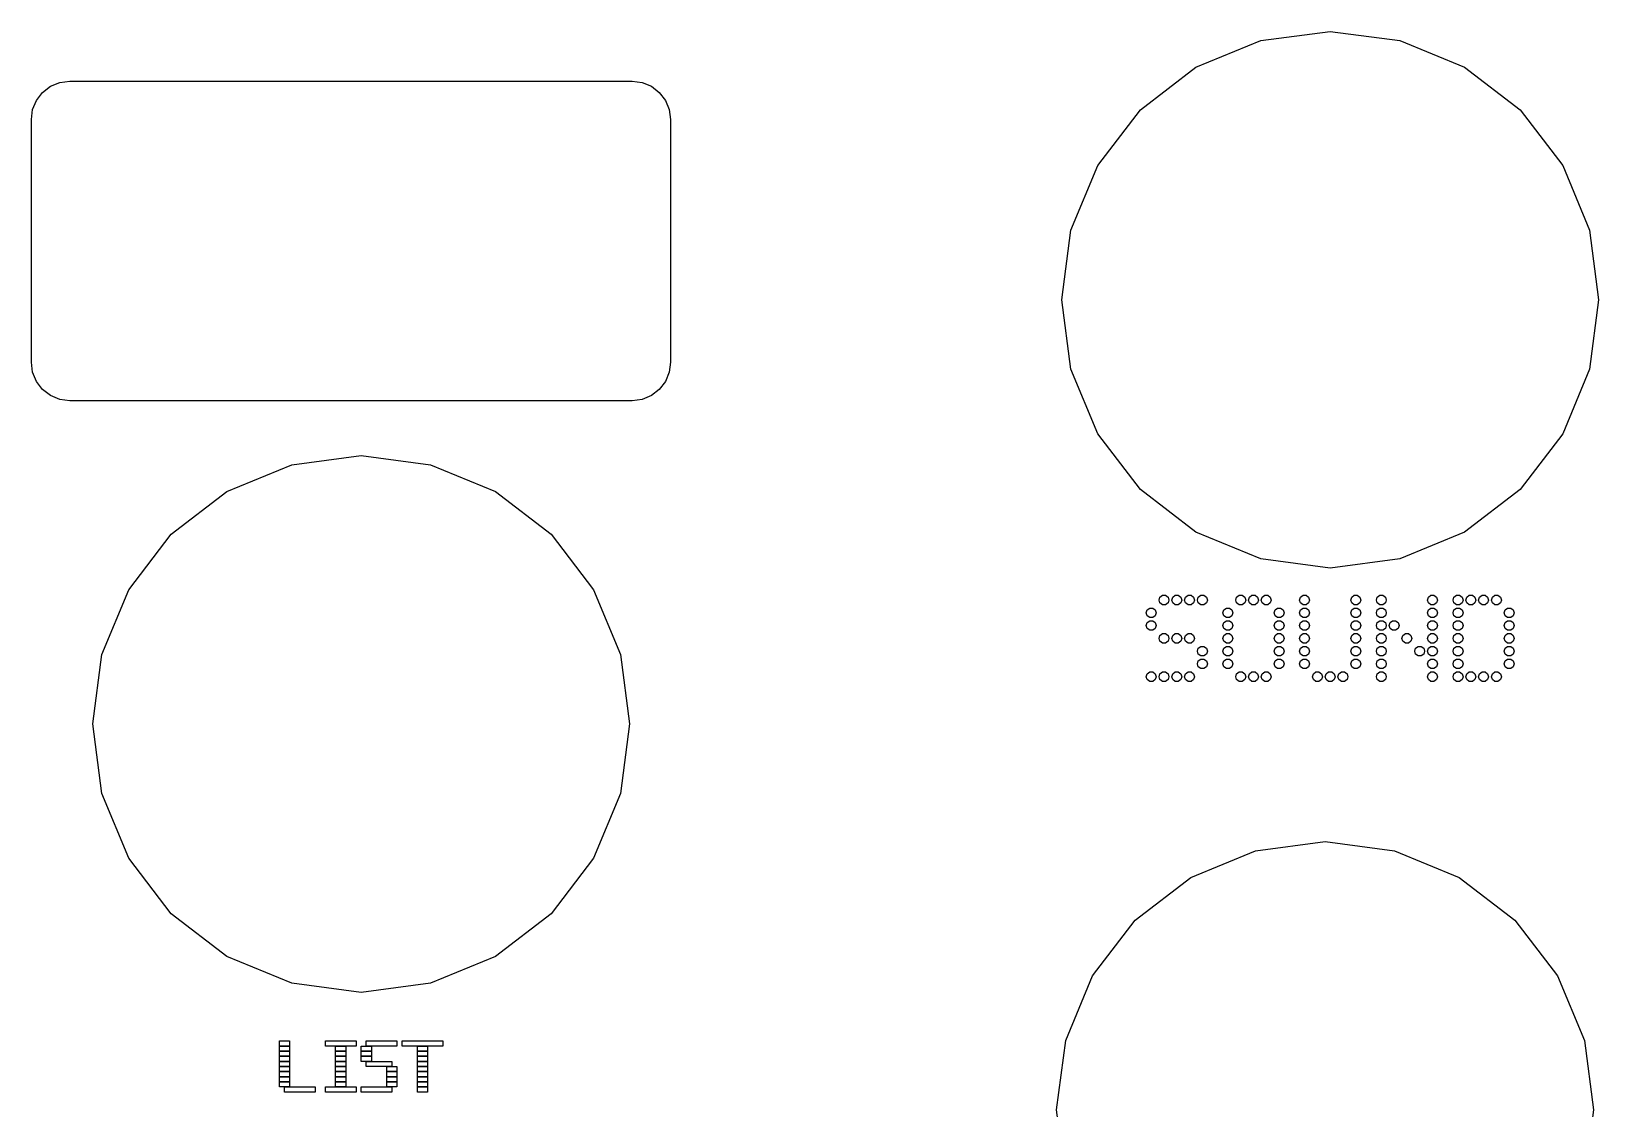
# Model space of a CAD drawing. Header units: millimetres. Extents: x 0 to 390, y 0 to 390.
# Drawn here: x 212.4 to 273.7, y 137.4 to 179.6 of the extents above; entities that cross this region are included whole.
import ezdxf

# ---------------------------------------------------------------- set-up
doc = ezdxf.new("R2010")
doc.units = ezdxf.units.MM
doc.layers.add('INCISIONE', color=7, linetype='CONTINUOUS')
doc.layers.add('TAGLIO', color=1, linetype='CONTINUOUS')

msp = doc.modelspace()

# ---------------------------------------------------------------- linework, layer by layer
at = {"layer": 'INCISIONE'}
for points in [[(256.395, 156.85), (256.358, 156.735), (256.26, 156.665), (256.14, 156.665), (256.042, 156.735), (256.005, 156.85), (256.042, 156.965), (256.14, 157.035), (256.26, 157.035), (256.358, 156.965)], [(256.895, 157.35), (256.858, 157.235), (256.76, 157.165), (256.64, 157.165), (256.542, 157.235), (256.505, 157.35), (256.542, 157.465), (256.64, 157.535), (256.76, 157.535), (256.858, 157.465)], [(257.395, 157.35), (257.358, 157.235), (257.26, 157.165), (257.14, 157.165), (257.042, 157.235), (257.005, 157.35), (257.042, 157.465), (257.14, 157.535), (257.26, 157.535), (257.358, 157.465)], [(257.895, 157.35), (257.858, 157.235), (257.76, 157.165), (257.64, 157.165), (257.542, 157.235), (257.505, 157.35), (257.542, 157.465), (257.64, 157.535), (257.76, 157.535), (257.858, 157.465)], [(258.395, 157.35), (258.358, 157.235), (258.26, 157.165), (258.14, 157.165), (258.042, 157.235), (258.005, 157.35), (258.042, 157.465), (258.14, 157.535), (258.26, 157.535), (258.358, 157.465)], [(259.395, 156.85), (259.358, 156.735), (259.26, 156.665), (259.14, 156.665), (259.042, 156.735), (259.005, 156.85), (259.042, 156.965), (259.14, 157.035), (259.26, 157.035), (259.358, 156.965)], [(259.895, 157.35), (259.858, 157.235), (259.76, 157.165), (259.64, 157.165), (259.542, 157.235), (259.505, 157.35), (259.542, 157.465), (259.64, 157.535), (259.76, 157.535), (259.858, 157.465)], [(260.395, 157.35), (260.358, 157.235), (260.26, 157.165), (260.14, 157.165), (260.042, 157.235), (260.005, 157.35), (260.042, 157.465), (260.14, 157.535), (260.26, 157.535), (260.358, 157.465)], [(260.895, 157.35), (260.858, 157.235), (260.76, 157.165), (260.64, 157.165), (260.542, 157.235), (260.505, 157.35), (260.542, 157.465), (260.64, 157.535), (260.76, 157.535), (260.858, 157.465)], [(261.395, 156.85), (261.358, 156.735), (261.26, 156.665), (261.14, 156.665), (261.042, 156.735), (261.005, 156.85), (261.042, 156.965), (261.14, 157.035), (261.26, 157.035), (261.358, 156.965)], [(262.395, 157.35), (262.358, 157.235), (262.26, 157.165), (262.14, 157.165), (262.042, 157.235), (262.005, 157.35), (262.042, 157.465), (262.14, 157.535), (262.26, 157.535), (262.358, 157.465)], [(262.395, 156.85), (262.358, 156.735), (262.26, 156.665), (262.14, 156.665), (262.042, 156.735), (262.005, 156.85), (262.042, 156.965), (262.14, 157.035), (262.26, 157.035), (262.358, 156.965)], [(264.395, 157.35), (264.358, 157.235), (264.26, 157.165), (264.14, 157.165), (264.042, 157.235), (264.005, 157.35), (264.042, 157.465), (264.14, 157.535), (264.26, 157.535), (264.358, 157.465)], [(264.395, 156.85), (264.358, 156.735), (264.26, 156.665), (264.14, 156.665), (264.042, 156.735), (264.005, 156.85), (264.042, 156.965), (264.14, 157.035), (264.26, 157.035), (264.358, 156.965)], [(265.395, 157.35), (265.358, 157.235), (265.26, 157.165), (265.14, 157.165), (265.042, 157.235), (265.005, 157.35), (265.042, 157.465), (265.14, 157.535), (265.26, 157.535), (265.358, 157.465)], [(265.395, 156.85), (265.358, 156.735), (265.26, 156.665), (265.14, 156.665), (265.042, 156.735), (265.005, 156.85), (265.042, 156.965), (265.14, 157.035), (265.26, 157.035), (265.358, 156.965)], [(267.395, 157.35), (267.358, 157.235), (267.26, 157.165), (267.14, 157.165), (267.042, 157.235), (267.005, 157.35), (267.042, 157.465), (267.14, 157.535), (267.26, 157.535), (267.358, 157.465)], [(267.395, 156.85), (267.358, 156.735), (267.26, 156.665), (267.14, 156.665), (267.042, 156.735), (267.005, 156.85), (267.042, 156.965), (267.14, 157.035), (267.26, 157.035), (267.358, 156.965)], [(268.395, 157.35), (268.358, 157.235), (268.26, 157.165), (268.14, 157.165), (268.042, 157.235), (268.005, 157.35), (268.042, 157.465), (268.14, 157.535), (268.26, 157.535), (268.358, 157.465)], [(268.395, 156.85), (268.358, 156.735), (268.26, 156.665), (268.14, 156.665), (268.042, 156.735), (268.005, 156.85), (268.042, 156.965), (268.14, 157.035), (268.26, 157.035), (268.358, 156.965)], [(268.895, 157.35), (268.858, 157.235), (268.76, 157.165), (268.64, 157.165), (268.542, 157.235), (268.505, 157.35), (268.542, 157.465), (268.64, 157.535), (268.76, 157.535), (268.858, 157.465)], [(269.395, 157.35), (269.358, 157.235), (269.26, 157.165), (269.14, 157.165), (269.042, 157.235), (269.005, 157.35), (269.042, 157.465), (269.14, 157.535), (269.26, 157.535), (269.358, 157.465)], [(269.895, 157.35), (269.858, 157.235), (269.76, 157.165), (269.64, 157.165), (269.542, 157.235), (269.505, 157.35), (269.542, 157.465), (269.64, 157.535), (269.76, 157.535), (269.858, 157.465)], [(270.395, 156.85), (270.358, 156.735), (270.26, 156.665), (270.14, 156.665), (270.042, 156.735), (270.005, 156.85), (270.042, 156.965), (270.14, 157.035), (270.26, 157.035), (270.358, 156.965)], [(256.395, 156.35), (256.358, 156.235), (256.26, 156.165), (256.14, 156.165), (256.042, 156.235), (256.005, 156.35), (256.042, 156.465), (256.14, 156.535), (256.26, 156.535), (256.358, 156.465)], [(259.395, 156.35), (259.358, 156.235), (259.26, 156.165), (259.14, 156.165), (259.042, 156.235), (259.005, 156.35), (259.042, 156.465), (259.14, 156.535), (259.26, 156.535), (259.358, 156.465)], [(261.395, 156.35), (261.358, 156.235), (261.26, 156.165), (261.14, 156.165), (261.042, 156.235), (261.005, 156.35), (261.042, 156.465), (261.14, 156.535), (261.26, 156.535), (261.358, 156.465)], [(262.395, 156.35), (262.358, 156.235), (262.26, 156.165), (262.14, 156.165), (262.042, 156.235), (262.005, 156.35), (262.042, 156.465), (262.14, 156.535), (262.26, 156.535), (262.358, 156.465)], [(264.395, 156.35), (264.358, 156.235), (264.26, 156.165), (264.14, 156.165), (264.042, 156.235), (264.005, 156.35), (264.042, 156.465), (264.14, 156.535), (264.26, 156.535), (264.358, 156.465)], [(265.395, 156.35), (265.358, 156.235), (265.26, 156.165), (265.14, 156.165), (265.042, 156.235), (265.005, 156.35), (265.042, 156.465), (265.14, 156.535), (265.26, 156.535), (265.358, 156.465)], [(265.895, 156.35), (265.858, 156.235), (265.76, 156.165), (265.64, 156.165), (265.542, 156.235), (265.505, 156.35), (265.542, 156.465), (265.64, 156.535), (265.76, 156.535), (265.858, 156.465)], [(267.395, 156.35), (267.358, 156.235), (267.26, 156.165), (267.14, 156.165), (267.042, 156.235), (267.005, 156.35), (267.042, 156.465), (267.14, 156.535), (267.26, 156.535), (267.358, 156.465)], [(268.395, 156.35), (268.358, 156.235), (268.26, 156.165), (268.14, 156.165), (268.042, 156.235), (268.005, 156.35), (268.042, 156.465), (268.14, 156.535), (268.26, 156.535), (268.358, 156.465)], [(270.395, 156.35), (270.358, 156.235), (270.26, 156.165), (270.14, 156.165), (270.042, 156.235), (270.005, 156.35), (270.042, 156.465), (270.14, 156.535), (270.26, 156.535), (270.358, 156.465)], [(256.895, 155.85), (256.858, 155.735), (256.76, 155.665), (256.64, 155.665), (256.542, 155.735), (256.505, 155.85), (256.542, 155.965), (256.64, 156.035), (256.76, 156.035), (256.858, 155.965)], [(257.395, 155.85), (257.358, 155.735), (257.26, 155.665), (257.14, 155.665), (257.042, 155.735), (257.005, 155.85), (257.042, 155.965), (257.14, 156.035), (257.26, 156.035), (257.358, 155.965)], [(257.895, 155.85), (257.858, 155.735), (257.76, 155.665), (257.64, 155.665), (257.542, 155.735), (257.505, 155.85), (257.542, 155.965), (257.64, 156.035), (257.76, 156.035), (257.858, 155.965)], [(259.395, 155.85), (259.358, 155.735), (259.26, 155.665), (259.14, 155.665), (259.042, 155.735), (259.005, 155.85), (259.042, 155.965), (259.14, 156.035), (259.26, 156.035), (259.358, 155.965)], [(261.395, 155.85), (261.358, 155.735), (261.26, 155.665), (261.14, 155.665), (261.042, 155.735), (261.005, 155.85), (261.042, 155.965), (261.14, 156.035), (261.26, 156.035), (261.358, 155.965)], [(262.395, 155.85), (262.358, 155.735), (262.26, 155.665), (262.14, 155.665), (262.042, 155.735), (262.005, 155.85), (262.042, 155.965), (262.14, 156.035), (262.26, 156.035), (262.358, 155.965)], [(264.395, 155.85), (264.358, 155.735), (264.26, 155.665), (264.14, 155.665), (264.042, 155.735), (264.005, 155.85), (264.042, 155.965), (264.14, 156.035), (264.26, 156.035), (264.358, 155.965)], [(265.395, 155.85), (265.358, 155.735), (265.26, 155.665), (265.14, 155.665), (265.042, 155.735), (265.005, 155.85), (265.042, 155.965), (265.14, 156.035), (265.26, 156.035), (265.358, 155.965)], [(266.395, 155.85), (266.358, 155.735), (266.26, 155.665), (266.14, 155.665), (266.042, 155.735), (266.005, 155.85), (266.042, 155.965), (266.14, 156.035), (266.26, 156.035), (266.358, 155.965)], [(267.395, 155.85), (267.358, 155.735), (267.26, 155.665), (267.14, 155.665), (267.042, 155.735), (267.005, 155.85), (267.042, 155.965), (267.14, 156.035), (267.26, 156.035), (267.358, 155.965)], [(268.395, 155.85), (268.358, 155.735), (268.26, 155.665), (268.14, 155.665), (268.042, 155.735), (268.005, 155.85), (268.042, 155.965), (268.14, 156.035), (268.26, 156.035), (268.358, 155.965)], [(270.395, 155.85), (270.358, 155.735), (270.26, 155.665), (270.14, 155.665), (270.042, 155.735), (270.005, 155.85), (270.042, 155.965), (270.14, 156.035), (270.26, 156.035), (270.358, 155.965)], [(258.395, 155.35), (258.358, 155.235), (258.26, 155.165), (258.14, 155.165), (258.042, 155.235), (258.005, 155.35), (258.042, 155.465), (258.14, 155.535), (258.26, 155.535), (258.358, 155.465)], [(259.395, 155.35), (259.358, 155.235), (259.26, 155.165), (259.14, 155.165), (259.042, 155.235), (259.005, 155.35), (259.042, 155.465), (259.14, 155.535), (259.26, 155.535), (259.358, 155.465)], [(261.395, 155.35), (261.358, 155.235), (261.26, 155.165), (261.14, 155.165), (261.042, 155.235), (261.005, 155.35), (261.042, 155.465), (261.14, 155.535), (261.26, 155.535), (261.358, 155.465)], [(262.395, 155.35), (262.358, 155.235), (262.26, 155.165), (262.14, 155.165), (262.042, 155.235), (262.005, 155.35), (262.042, 155.465), (262.14, 155.535), (262.26, 155.535), (262.358, 155.465)], [(264.395, 155.35), (264.358, 155.235), (264.26, 155.165), (264.14, 155.165), (264.042, 155.235), (264.005, 155.35), (264.042, 155.465), (264.14, 155.535), (264.26, 155.535), (264.358, 155.465)], [(265.395, 155.35), (265.358, 155.235), (265.26, 155.165), (265.14, 155.165), (265.042, 155.235), (265.005, 155.35), (265.042, 155.465), (265.14, 155.535), (265.26, 155.535), (265.358, 155.465)], [(266.895, 155.35), (266.858, 155.235), (266.76, 155.165), (266.64, 155.165), (266.542, 155.235), (266.505, 155.35), (266.542, 155.465), (266.64, 155.535), (266.76, 155.535), (266.858, 155.465)], [(267.395, 155.35), (267.358, 155.235), (267.26, 155.165), (267.14, 155.165), (267.042, 155.235), (267.005, 155.35), (267.042, 155.465), (267.14, 155.535), (267.26, 155.535), (267.358, 155.465)], [(268.395, 155.35), (268.358, 155.235), (268.26, 155.165), (268.14, 155.165), (268.042, 155.235), (268.005, 155.35), (268.042, 155.465), (268.14, 155.535), (268.26, 155.535), (268.358, 155.465)], [(270.395, 155.35), (270.358, 155.235), (270.26, 155.165), (270.14, 155.165), (270.042, 155.235), (270.005, 155.35), (270.042, 155.465), (270.14, 155.535), (270.26, 155.535), (270.358, 155.465)], [(256.395, 154.35), (256.358, 154.235), (256.26, 154.165), (256.14, 154.165), (256.042, 154.235), (256.005, 154.35), (256.042, 154.465), (256.14, 154.535), (256.26, 154.535), (256.358, 154.465)], [(256.895, 154.35), (256.858, 154.235), (256.76, 154.165), (256.64, 154.165), (256.542, 154.235), (256.505, 154.35), (256.542, 154.465), (256.64, 154.535), (256.76, 154.535), (256.858, 154.465)], [(257.395, 154.35), (257.358, 154.235), (257.26, 154.165), (257.14, 154.165), (257.042, 154.235), (257.005, 154.35), (257.042, 154.465), (257.14, 154.535), (257.26, 154.535), (257.358, 154.465)], [(257.895, 154.35), (257.858, 154.235), (257.76, 154.165), (257.64, 154.165), (257.542, 154.235), (257.505, 154.35), (257.542, 154.465), (257.64, 154.535), (257.76, 154.535), (257.858, 154.465)], [(258.395, 154.85), (258.358, 154.735), (258.26, 154.665), (258.14, 154.665), (258.042, 154.735), (258.005, 154.85), (258.042, 154.965), (258.14, 155.035), (258.26, 155.035), (258.358, 154.965)], [(259.395, 154.85), (259.358, 154.735), (259.26, 154.665), (259.14, 154.665), (259.042, 154.735), (259.005, 154.85), (259.042, 154.965), (259.14, 155.035), (259.26, 155.035), (259.358, 154.965)], [(259.895, 154.35), (259.858, 154.235), (259.76, 154.165), (259.64, 154.165), (259.542, 154.235), (259.505, 154.35), (259.542, 154.465), (259.64, 154.535), (259.76, 154.535), (259.858, 154.465)], [(260.395, 154.35), (260.358, 154.235), (260.26, 154.165), (260.14, 154.165), (260.042, 154.235), (260.005, 154.35), (260.042, 154.465), (260.14, 154.535), (260.26, 154.535), (260.358, 154.465)], [(260.895, 154.35), (260.858, 154.235), (260.76, 154.165), (260.64, 154.165), (260.542, 154.235), (260.505, 154.35), (260.542, 154.465), (260.64, 154.535), (260.76, 154.535), (260.858, 154.465)], [(261.395, 154.85), (261.358, 154.735), (261.26, 154.665), (261.14, 154.665), (261.042, 154.735), (261.005, 154.85), (261.042, 154.965), (261.14, 155.035), (261.26, 155.035), (261.358, 154.965)], [(262.395, 154.85), (262.358, 154.735), (262.26, 154.665), (262.14, 154.665), (262.042, 154.735), (262.005, 154.85), (262.042, 154.965), (262.14, 155.035), (262.26, 155.035), (262.358, 154.965)], [(262.895, 154.35), (262.858, 154.235), (262.76, 154.165), (262.64, 154.165), (262.542, 154.235), (262.505, 154.35), (262.542, 154.465), (262.64, 154.535), (262.76, 154.535), (262.858, 154.465)], [(263.395, 154.35), (263.358, 154.235), (263.26, 154.165), (263.14, 154.165), (263.042, 154.235), (263.005, 154.35), (263.042, 154.465), (263.14, 154.535), (263.26, 154.535), (263.358, 154.465)], [(263.895, 154.35), (263.858, 154.235), (263.76, 154.165), (263.64, 154.165), (263.542, 154.235), (263.505, 154.35), (263.542, 154.465), (263.64, 154.535), (263.76, 154.535), (263.858, 154.465)], [(264.395, 154.85), (264.358, 154.735), (264.26, 154.665), (264.14, 154.665), (264.042, 154.735), (264.005, 154.85), (264.042, 154.965), (264.14, 155.035), (264.26, 155.035), (264.358, 154.965)], [(265.395, 154.85), (265.358, 154.735), (265.26, 154.665), (265.14, 154.665), (265.042, 154.735), (265.005, 154.85), (265.042, 154.965), (265.14, 155.035), (265.26, 155.035), (265.358, 154.965)], [(265.395, 154.35), (265.358, 154.235), (265.26, 154.165), (265.14, 154.165), (265.042, 154.235), (265.005, 154.35), (265.042, 154.465), (265.14, 154.535), (265.26, 154.535), (265.358, 154.465)], [(267.395, 154.85), (267.358, 154.735), (267.26, 154.665), (267.14, 154.665), (267.042, 154.735), (267.005, 154.85), (267.042, 154.965), (267.14, 155.035), (267.26, 155.035), (267.358, 154.965)], [(267.395, 154.35), (267.358, 154.235), (267.26, 154.165), (267.14, 154.165), (267.042, 154.235), (267.005, 154.35), (267.042, 154.465), (267.14, 154.535), (267.26, 154.535), (267.358, 154.465)], [(268.395, 154.85), (268.358, 154.735), (268.26, 154.665), (268.14, 154.665), (268.042, 154.735), (268.005, 154.85), (268.042, 154.965), (268.14, 155.035), (268.26, 155.035), (268.358, 154.965)], [(268.395, 154.35), (268.358, 154.235), (268.26, 154.165), (268.14, 154.165), (268.042, 154.235), (268.005, 154.35), (268.042, 154.465), (268.14, 154.535), (268.26, 154.535), (268.358, 154.465)], [(268.895, 154.35), (268.858, 154.235), (268.76, 154.165), (268.64, 154.165), (268.542, 154.235), (268.505, 154.35), (268.542, 154.465), (268.64, 154.535), (268.76, 154.535), (268.858, 154.465)], [(269.395, 154.35), (269.358, 154.235), (269.26, 154.165), (269.14, 154.165), (269.042, 154.235), (269.005, 154.35), (269.042, 154.465), (269.14, 154.535), (269.26, 154.535), (269.358, 154.465)], [(269.895, 154.35), (269.858, 154.235), (269.76, 154.165), (269.64, 154.165), (269.542, 154.235), (269.505, 154.35), (269.542, 154.465), (269.64, 154.535), (269.76, 154.535), (269.858, 154.465)], [(270.395, 154.85), (270.358, 154.735), (270.26, 154.665), (270.14, 154.665), (270.042, 154.735), (270.005, 154.85), (270.042, 154.965), (270.14, 155.035), (270.26, 155.035), (270.358, 154.965)], [(222.1, 140.1), (222.5, 140.1), (222.5, 139.9), (222.1, 139.9)], [(222.1, 139.9), (222.5, 139.9), (222.5, 139.7), (222.1, 139.7)], [(223.9, 140.1), (225.1, 140.1), (225.1, 139.9), (223.9, 139.9)], [(224.3, 139.9), (224.7, 139.9), (224.7, 139.7), (224.3, 139.7)], [(225.3, 139.9), (225.7, 139.9), (225.7, 139.7), (225.3, 139.7)], [(225.5, 140.1), (226.7, 140.1), (226.7, 139.9), (225.5, 139.9)], [(226.9, 140.1), (228.5, 140.1), (228.5, 139.9), (226.9, 139.9)], [(227.5, 139.9), (227.9, 139.9), (227.9, 139.7), (227.5, 139.7)], [(222.1, 139.7), (222.5, 139.7), (222.5, 139.5), (222.1, 139.5)], [(222.1, 139.5), (222.5, 139.5), (222.5, 139.3), (222.1, 139.3)], [(222.1, 139.3), (222.5, 139.3), (222.5, 139.1), (222.1, 139.1)], [(224.3, 139.7), (224.7, 139.7), (224.7, 139.5), (224.3, 139.5)], [(224.3, 139.5), (224.7, 139.5), (224.7, 139.3), (224.3, 139.3)], [(224.3, 139.3), (224.7, 139.3), (224.7, 139.1), (224.3, 139.1)], [(225.3, 139.7), (225.7, 139.7), (225.7, 139.5), (225.3, 139.5)], [(225.3, 139.5), (225.7, 139.5), (225.7, 139.3), (225.3, 139.3)], [(225.5, 139.3), (226.5, 139.3), (226.5, 139.1), (225.5, 139.1)], [(227.5, 139.7), (227.9, 139.7), (227.9, 139.5), (227.5, 139.5)], [(227.5, 139.5), (227.9, 139.5), (227.9, 139.3), (227.5, 139.3)], [(227.5, 139.3), (227.9, 139.3), (227.9, 139.1), (227.5, 139.1)], [(222.1, 139.1), (222.5, 139.1), (222.5, 138.9), (222.1, 138.9)], [(222.1, 138.9), (222.5, 138.9), (222.5, 138.7), (222.1, 138.7)], [(222.1, 138.7), (222.5, 138.7), (222.5, 138.5), (222.1, 138.5)], [(224.3, 139.1), (224.7, 139.1), (224.7, 138.9), (224.3, 138.9)], [(224.3, 138.9), (224.7, 138.9), (224.7, 138.7), (224.3, 138.7)], [(224.3, 138.7), (224.7, 138.7), (224.7, 138.5), (224.3, 138.5)], [(226.3, 139.1), (226.7, 139.1), (226.7, 138.9), (226.3, 138.9)], [(226.3, 138.9), (226.7, 138.9), (226.7, 138.7), (226.3, 138.7)], [(226.3, 138.7), (226.7, 138.7), (226.7, 138.5), (226.3, 138.5)], [(227.5, 139.1), (227.9, 139.1), (227.9, 138.9), (227.5, 138.9)], [(227.5, 138.9), (227.9, 138.9), (227.9, 138.7), (227.5, 138.7)], [(227.5, 138.7), (227.9, 138.7), (227.9, 138.5), (227.5, 138.5)], [(222.1, 138.5), (222.5, 138.5), (222.5, 138.3), (222.1, 138.3)], [(222.3, 138.3), (223.5, 138.3), (223.5, 138.1), (222.3, 138.1)], [(223.9, 138.3), (225.1, 138.3), (225.1, 138.1), (223.9, 138.1)], [(224.3, 138.5), (224.7, 138.5), (224.7, 138.3), (224.3, 138.3)], [(225.3, 138.3), (226.5, 138.3), (226.5, 138.1), (225.3, 138.1)], [(226.3, 138.5), (226.7, 138.5), (226.7, 138.3), (226.3, 138.3)], [(227.5, 138.5), (227.9, 138.5), (227.9, 138.3), (227.5, 138.3)], [(227.5, 138.3), (227.9, 138.3), (227.9, 138.1), (227.5, 138.1)]]:
    msp.add_lwpolyline(points, close=True, dxfattribs=at)
at = {"layer": 'TAGLIO'}
for points in [[(273.7, 169.1), (273.342, 166.382), (272.293, 163.85), (270.625, 161.675), (268.45, 160.007), (265.918, 158.958), (263.2, 158.6), (260.482, 158.958), (257.95, 160.007), (255.775, 161.675), (254.107, 163.85), (253.058, 166.382), (252.7, 169.1), (253.058, 171.818), (254.107, 174.35), (255.775, 176.525), (257.95, 178.193), (260.482, 179.242), (263.2, 179.6), (265.918, 179.242), (268.45, 178.193), (270.625, 176.525), (272.293, 174.35), (273.342, 171.818)], [(235.9, 177.65), (236.288, 177.599), (236.65, 177.449), (236.961, 177.211), (237.199, 176.9), (237.349, 176.538), (237.4, 176.15), (237.4, 166.65), (237.349, 166.262), (237.199, 165.9), (236.961, 165.589), (236.65, 165.351), (236.288, 165.201), (235.9, 165.15), (213.9, 165.15), (213.512, 165.201), (213.15, 165.351), (212.839, 165.589), (212.601, 165.9), (212.451, 166.262), (212.4, 166.65), (212.4, 176.15), (212.451, 176.538), (212.601, 176.9), (212.839, 177.211), (213.15, 177.449), (213.512, 177.599), (213.9, 177.65)], [(235.8, 152.5), (235.442, 149.782), (234.393, 147.25), (232.725, 145.075), (230.55, 143.407), (228.018, 142.358), (225.3, 142), (222.582, 142.358), (220.05, 143.407), (217.875, 145.075), (216.207, 147.25), (215.158, 149.782), (214.8, 152.5), (215.158, 155.218), (216.207, 157.75), (217.875, 159.925), (220.05, 161.593), (222.582, 162.642), (225.3, 163), (228.018, 162.642), (230.55, 161.593), (232.725, 159.925), (234.393, 157.75), (235.442, 155.218)], [(273.5, 137.4), (273.142, 134.682), (272.093, 132.15), (270.425, 129.975), (268.25, 128.307), (265.718, 127.258), (263, 126.9), (260.282, 127.258), (257.75, 128.307), (255.575, 129.975), (253.907, 132.15), (252.858, 134.682), (252.5, 137.4), (252.858, 140.118), (253.907, 142.65), (255.575, 144.825), (257.75, 146.493), (260.282, 147.542), (263, 147.9), (265.718, 147.542), (268.25, 146.493), (270.425, 144.825), (272.093, 142.65), (273.142, 140.118)]]:
    msp.add_lwpolyline(points, close=True, dxfattribs=at)

doc.saveas('drawing.dxf')
